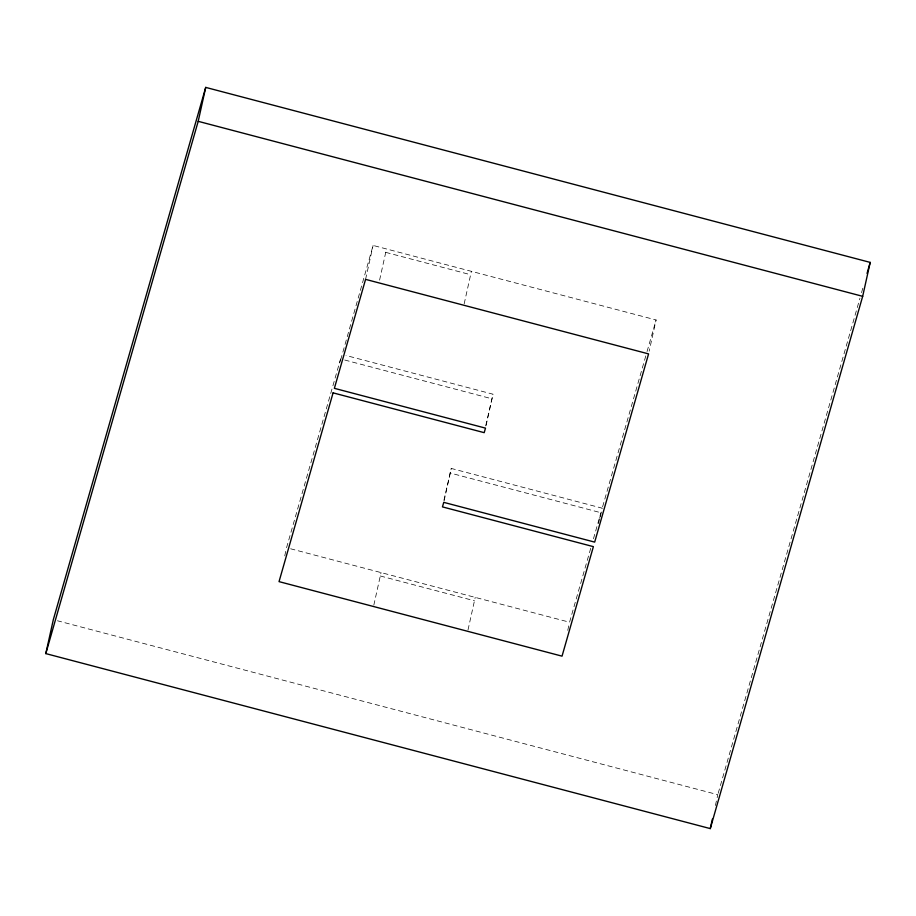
<?xml version="1.0" encoding="UTF-8"?>
<svg xmlns="http://www.w3.org/2000/svg" width="916" height="916" viewBox="0 0 916 916"><rect width="100%" height="100%" fill="white"/><g stroke="black" fill="none" stroke-linecap="round" stroke-linejoin="round"><path stroke-width="0.69" stroke-dasharray="4.58 3.44" d="M284.75 555.84L286.25 549.062M339.699 363.011L340.603 358.946M340.695 359.839L373.098 245.442L656.096 319.97L649.169 351.183M365.576 279.369L373.098 245.442M379.59 280.113L386.495 248.969M373.831 605.121L381.045 572.58M464.172 303.86L471.385 271.331M443.962 500.113L451.267 468.442L602.201 508.185L599.797 519.04M444.054 501.006L451.267 468.442M485.709 425.883L493.014 394.201L346.019 355.488M486.098 425.413L493.014 394.201M468.007 629.922L475.221 597.392M567.748 630.368L568.951 624.941M598.503 523.574L599.408 519.509M599.705 518.147L600.907 512.72L449.974 472.977M715.396 805.53L717.8 794.676L57.468 620.773M286.559 547.699L340.202 360.309M590.717 548.318L569.557 622.227L290.658 548.787M593.465 538.734L600.907 512.72M602.602 506.811L646.65 352.946M647.051 351.572L656.096 319.97M718.19 793.302L859.964 298.158M861.532 292.662L863.502 285.781M385.739 252.358L470.641 274.72M344.725 360.022L491.72 398.735M380.289 575.981L474.465 600.782"/><path stroke-width="1.37" d="M45.8 653.6L53.323 619.674L205.722 87.398L870.2 262.4L862.677 296.326L710.278 828.602L45.8 653.6L198.2 121.324L205.722 87.398M710.278 828.602L712.385 819.099M867.051 273.403L870.2 262.4M198.2 121.324L862.677 296.326M333.08 392.861L279.036 581.626L562.035 656.154L593.385 546.646L442.451 506.892L443.756 502.357L594.679 542.112L648.574 353.897L365.576 279.369L334.374 388.327L485.503 428.127L484.198 432.661L333.08 392.861"/></g></svg>
